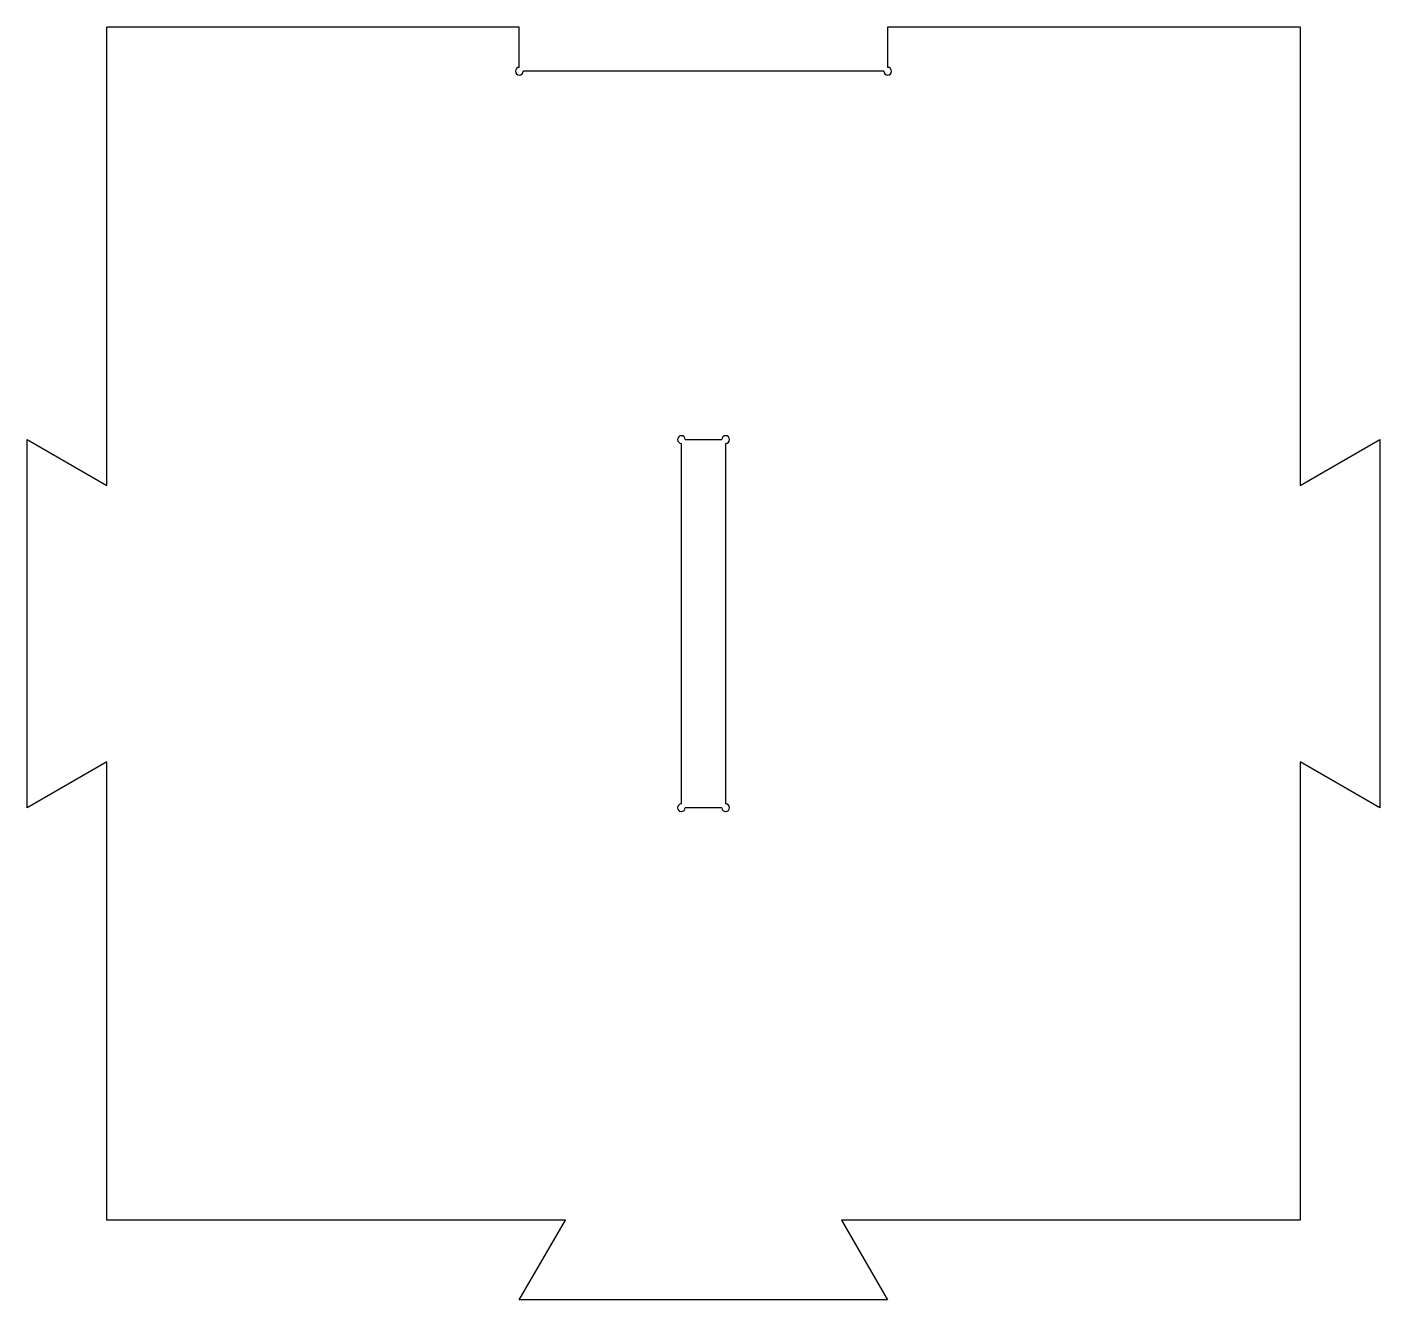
# Model space of a CAD drawing. Header units: millimetres. Extents: x 0 to 122, y 0 to 115.
import ezdxf

# ---------------------------------------------------------------- set-up
doc = ezdxf.new("R2010")
doc.units = ezdxf.units.MM
doc.layers.add('Shape2DView', color=7, linetype='CONTINUOUS')

msp = doc.modelspace()

# ---------------------------------------------------------------- linework, layer by layer
at = {"layer": 'Shape2DView'}
for p, q in [((44.55, 115.22), (7.22, 115.22)), ((7.22, 73.72), (7.22, 115.22)), ((44.55, 111.57), (44.55, 115.22)), ((115.22, 115.22), (77.88, 115.22)), ((77.88, 115.22), (77.88, 111.57)), ((115.22, 115.22), (115.22, 73.72)), ((77.53, 111.22), (44.9, 111.22)), ((0, 77.88), (7.22, 73.72)), ((0, 44.55), (0, 77.88)), ((59.22, 44.9), (59.22, 77.53)), ((59.57, 77.88), (62.87, 77.88)), ((63.22, 77.53), (63.22, 44.9)), ((115.22, 73.72), (122.43, 77.88)), ((122.43, 77.88), (122.43, 44.55)), ((7.22, 48.72), (0, 44.55)), ((7.22, 7.22), (7.22, 48.72)), ((115.22, 48.72), (115.22, 7.22)), ((122.43, 44.55), (115.22, 48.72)), ((62.87, 44.55), (59.57, 44.55)), ((48.72, 7.22), (7.22, 7.22)), ((44.55, 0), (48.72, 7.22)), ((73.72, 7.22), (77.88, 0)), ((115.22, 7.22), (73.72, 7.22)), ((77.88, 0), (44.55, 0))]:
    msp.add_line(p, q, dxfattribs=at)
for centre, start, end in [((44.55, 111.22), 90, 180), ((77.88, 111.22), 180, 90), ((44.55, 111.22), 180, 0), ((59.22, 77.88), 0, 180), ((59.22, 77.88), 180, -90), ((63.22, 77.88), -90, 180), ((59.22, 44.55), 90, 180), ((59.22, 44.55), 180, 0), ((63.22, 44.55), 180, 90)]:
    msp.add_arc(centre, 0.35, start, end, dxfattribs=at)

doc.saveas('drawing.dxf')
